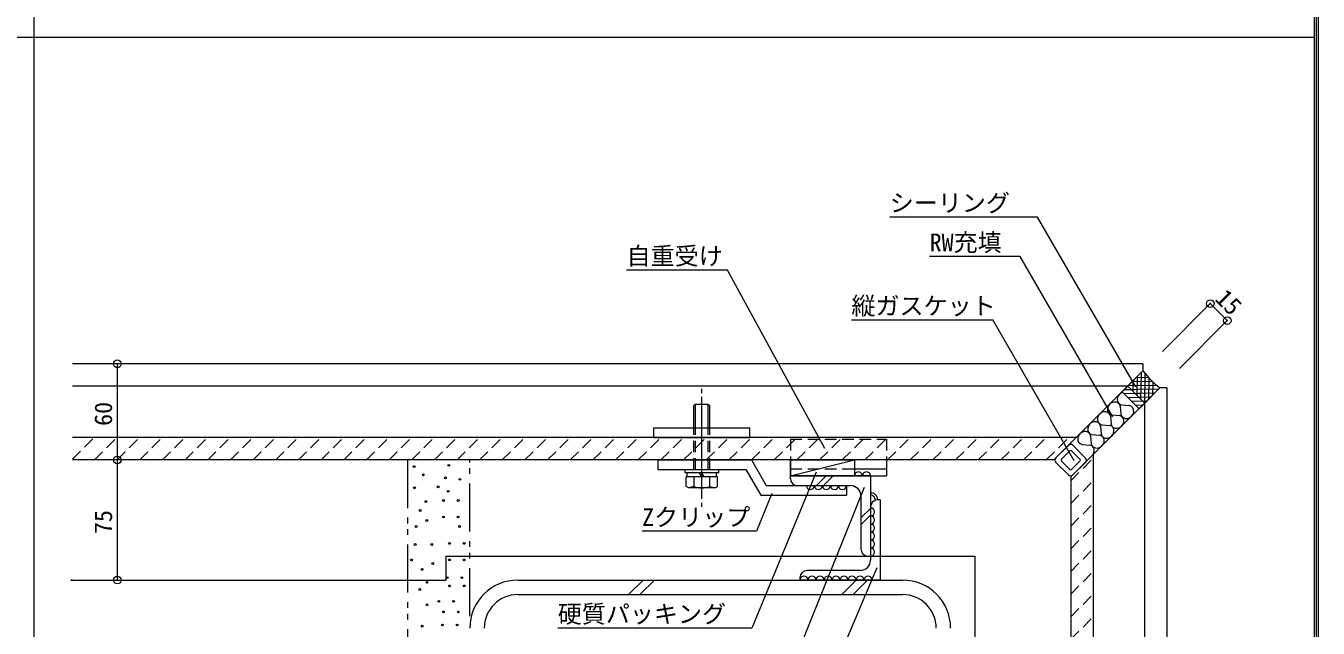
# Model space of a CAD drawing. Units: millimetres at full size, sheet at 1:6; details may follow other scales. Extents: x -1209 to 1209, y -852 to 852.
# Drawn here: x 403 to 1209, y -387 to -11 of the extents above; entities that cross this region are included whole.
import ezdxf
from ezdxf.enums import TextEntityAlignment as Align

# ---------------------------------------------------------------- set-up
doc = ezdxf.new("R2010")
doc.units = ezdxf.units.MM
doc.header["$LTSCALE"] = 6
doc.header["$PDMODE"] = 32
doc.header["$PDSIZE"] = 4.8
doc.linetypes.add('DASHED1', pattern=[1.8, 1.2, -0.6])
doc.linetypes.add('DOUBLE_CHAIN1', pattern=[8.8, 5, -1, 0.6, -0.6, 0.6, -1])
for name, color, linetype, lineweight in [('0-0_WAKU', 7, 'Continuous', 5), ('0-1_AL', 5, 'Continuous', 5), ('0-2_SUNPO', 7, 'Continuous', 5), ('0-3_STEEL', 6, 'Continuous', 5), ('0-4_KANAMONO', 6, 'Continuous', 5), ('0-5_FUKUSIZA', 3, 'Continuous', 5), ('0-6_HIFUKU', 4, 'Continuous', 5), ('0-7_KUTAI', 4, 'Continuous', 5)]:
    doc.layers.add(name, color=color, linetype=linetype, lineweight=lineweight)
doc.styles.add('ＭＳ ゴシック', font='')
doc.styles.get('ＭＳ ゴシック').set_extended_font_data('MS Gothic')

msp = doc.modelspace()

# ---------------------------------------------------------------- linework, layer by layer
at = {"layer": '0-0_WAKU'}
for p, q in [((408, 850), (408, -799)), ((1207, 850), (1207, -850)), ((1208.207, 851.207), (1208.207, -851.207)), ((1209.414, 852.414), (1209.414, -852.414)), ((0, -17.85), (1207, -17.85))]:
    msp.add_line(p, q, dxfattribs=at)
at = {"layer": '0-1_AL'}
for p, q in [((1100.098, -221.798), (432.099, -221.798)), ((1100.098, -221.798), (1100.098, -226.191)), ((1100.098, -226.191), (1044.492, -281.798)), ((1090.492, -235.798), (432.099, -235.798)), ((1115.098, -236.798), (1115.098, -778.369)), ((1101.098, -246.404), (1101.098, -778.369)), ((1058.491, -267.798), (432.099, -267.798)), ((1044.492, -281.798), (432.099, -281.798)), ((1069.098, -278.404), (1069.098, -778.369))]:
    msp.add_line(p, q, dxfattribs=at)
msp.add_lwpolyline([(1115.098, -236.798), (1110.705, -236.798), (1055.098, -292.404), (1055.098, -778.369)], dxfattribs=at)
at = {"layer": '0-2_SUNPO'}
for p, q in [((1034.376, -130.17), (942.086, -130.17)), ((1095.624, -236.255), (1034.376, -130.17)), ((1023.507, -154.795), (966.975, -154.795)), ((1081.336, -254.958), (1023.507, -154.795)), ((840.942, -163.291), (777.889, -163.291)), ((901.576, -274.653), (840.942, -163.291)), ((918.2, -194.42), (1006.449, -194.42)), ((1057.18, -282.289), (1006.449, -194.42)), ((1122.83, -224.673), (1152.687, -194.816)), ((460.179, -281.799), (460.179, -221.799)), ((460.179, -356.797), (460.179, -281.799)), ((896.148, -289.455), (856.017, -386.734)), ((868.461, -302.653), (858.941, -326.309)), ((858.941, -326.309), (787.59, -326.309)), ((933.954, -349.228), (892.761, -446.383)), ((856.017, -386.734), (734.943, -386.734))]:
    msp.add_line(p, q, dxfattribs=at)
for points in [[(1112.223, -214.066), (1142.08, -184.209), (1152.687, -194.816)], [(926.176, -299.066), (877.983, -418.781), (717.967, -418.781)]]:
    msp.add_lwpolyline(points, dxfattribs=at)
for p in [(1142.08, -184.209), (1152.687, -194.816), (460.179, -221.799), (460.179, -281.799), (460.179, -356.797)]:
    msp.add_point(p, dxfattribs=at)
at = {"layer": '0-3_STEEL'}
for p, q in [((930.099, -291.795), (880.101, -291.795)), ((880.101, -293.295), (880.101, -291.795)), ((884.601, -297.795), (917.601, -297.797)), ((896.46, -297.795), (902.46, -291.795)), ((900.702, -297.795), (906.702, -291.795)), ((930.099, -291.795), (930.099, -341.797)), ((924.099, -304.297), (924.099, -337.297)), ((924.099, -318.021), (930.099, -312.021)), ((930.099, -311.295), (930.099, -344.295)), ((936.099, -306.795), (934.599, -306.795)), ((936.099, -306.795), (936.099, -356.796)), ((924.099, -322.263), (930.099, -316.263)), ((928.599, -341.797), (930.099, -341.797)), ((923.598, -350.797), (890.598, -350.797)), ((886.098, -355.297), (886.098, -356.796)), ((936.099, -356.796), (886.098, -356.796))]:
    msp.add_line(p, q, dxfattribs=at)
for centre, radius, start, end in [((884.601, -293.295), 4.5, 180, 270), ((917.601, -304.297), 6.5, 0, 90), ((934.599, -311.295), 4.5, 90, 180), ((928.599, -337.297), 4.5, 180, 270), ((923.598, -344.295), 6.5, 270, 0), ((890.598, -355.297), 4.5, 90, 180)]:
    msp.add_arc(centre, radius, start, end, dxfattribs=at)
at = {"layer": '0-4_KANAMONO'}
for p, q in [((824.899, -240.069), (824.899, -237.435)), ((820.9, -247.297), (819.901, -247.875)), ((819.901, -261.795), (819.901, -247.873)), ((820.9, -261.795), (820.9, -247.297)), ((828.901, -247.297), (820.9, -247.297)), ((824.899, -306.169), (824.899, -242.409)), ((828.901, -261.795), (828.901, -247.297)), ((828.901, -247.297), (829.9, -247.873)), ((829.9, -261.795), (829.9, -247.873)), ((794.899, -261.795), (854.899, -261.795)), ((794.899, -267.795), (794.899, -261.795)), ((854.899, -267.795), (854.899, -261.795)), ((794.899, -267.795), (854.899, -267.795)), ((797.399, -281.797), (855.861, -281.797)), ((797.399, -281.797), (797.399, -287.797)), ((855.861, -281.797), (865.101, -297.795)), ((880.101, -281.797), (880.101, -291.795)), ((940.101, -281.797), (940.101, -291.795)), ((797.399, -287.797), (852.399, -287.797)), ((814.399, -289.797), (814.399, -287.797)), ((835.399, -289.797), (814.399, -289.797)), ((815.701, -292.297), (815.701, -289.797)), ((824.899, -292.297), (823.456, -289.797)), ((826.345, -292.297), (824.899, -289.797)), ((834.1, -292.297), (834.1, -289.797)), ((835.399, -289.797), (835.399, -287.797)), ((852.399, -287.797), (861.636, -303.795)), ((920.1, -287.295), (940.101, -287.295)), ((834.715, -292.297), (815.086, -292.297)), ((815.086, -298.393), (815.086, -292.297)), ((819.994, -298.471), (819.994, -292.297)), ((829.807, -298.471), (829.807, -292.297)), ((834.715, -298.393), (834.715, -292.297)), ((865.101, -297.795), (915.101, -297.795)), ((880.101, -291.795), (940.101, -291.795)), ((915.101, -297.795), (915.101, -303.795)), ((816.649, -299.295), (815.086, -298.393)), ((819.994, -298.473), (816.649, -299.299)), ((833.149, -299.295), (816.649, -299.295)), ((829.807, -298.473), (833.149, -299.299)), ((833.152, -299.299), (834.715, -298.395)), ((861.636, -303.795), (915.101, -303.795)), ((824.899, -311.139), (824.899, -308.509))]:
    msp.add_line(p, q, dxfattribs=at)
at = {"layer": '0-4_KANAMONO', "linetype": 'DASHED1'}
for p, q in [((819.901, -287.797), (819.901, -261.795)), ((820.9, -287.797), (820.9, -261.795)), ((828.901, -287.797), (828.901, -261.795)), ((829.9, -287.797), (829.9, -261.795)), ((880.101, -268.797), (880.101, -281.797)), ((880.101, -287.295), (920.1, -287.295))]:
    msp.add_line(p, q, dxfattribs=at)
msp.add_lwpolyline([(880.101, -268.797), (940.101, -268.797), (940.101, -281.797)], dxfattribs=at)
at = {"layer": '0-4_KANAMONO'}
msp.add_arc((824.899, -284.295), 15, 250.903, 289.09698, dxfattribs=at)
at = {"layer": '0-5_FUKUSIZA'}
for p, q in [((1106.015, -232.837), (1093.22, -233.07)), ((1093.905, -238.927), (1094.026, -232.263)), ((1103.632, -230.425), (1095.72, -230.569)), ((1096.4, -241.422), (1096.613, -229.676)), ((1098.81, -243.832), (1099.113, -227.176)), ((1101.22, -246.282), (1101.552, -228.043)), ((1101.97, -228.161), (1101.981, -228.161)), ((1103.72, -243.782), (1103.957, -230.773)), ((1106.22, -241.282), (1106.368, -233.169)), ((1097.705, -249.798), (1087.098, -239.191)), ((1094.822, -237.949), (1088.22, -238.069)), ((1097.233, -240.36), (1088.427, -240.52)), ((1090.634, -235.656), (1101.24, -246.262)), ((1108.729, -235.241), (1090.72, -235.569)), ((1096.378, -237.921), (1094.822, -237.949)), ((1109.826, -237.676), (1096.378, -237.921)), ((1098.789, -240.332), (1097.233, -240.36)), ((1107.326, -240.176), (1098.789, -240.331)), ((1085.918, -248.326), (1086.317, -253.23)), ((1086.743, -247.501), (1091.647, -247.9)), ((1104.826, -242.676), (1090.838, -242.931)), ((1102.326, -245.176), (1093.248, -245.341)), ((1099.826, -247.676), (1095.659, -247.752)), ((1079.764, -254.48), (1080.163, -259.384)), ((1080.588, -253.655), (1085.493, -254.054)), ((1068.28, -265.964), (1073.184, -266.363)), ((1073.61, -260.634), (1074.009, -265.538)), ((1074.434, -259.81), (1079.339, -260.209)), ((1045.796, -280.493), (1053.602, -272.687)), ((1056.303, -272.561), (1064.335, -280.592)), ((1062.125, -272.118), (1067.03, -272.517)), ((1067.456, -266.788), (1067.855, -271.692)), ((880.101, -281.797), (920.1, -281.797)), ((880.101, -291.795), (880.101, -281.797)), ((920.1, -281.797), (920.1, -291.795)), ((1049.206, -281.326), (1054.432, -276.1)), ((1055.591, -276.097), (1060.798, -281.304)), ((1053.563, -291.111), (1045.784, -283.333)), ((1049.204, -282.485), (1054.411, -287.692)), ((1055.57, -287.69), (1060.796, -282.463)), ((1056.402, -291.1), (1064.209, -283.293))]:
    msp.add_line(p, q, dxfattribs=at)
at = {"layer": '0-5_FUKUSIZA', "linetype": 'DASHED1'}
for p, q in [((432.099, -281.376), (445.677, -267.798)), ((445.819, -281.798), (459.819, -267.798)), ((459.961, -281.798), (473.961, -267.798)), ((474.103, -281.798), (488.103, -267.798)), ((488.245, -281.798), (502.245, -267.798)), ((502.387, -281.798), (516.387, -267.798)), ((516.529, -281.798), (530.529, -267.798)), ((530.672, -281.798), (544.672, -267.798)), ((544.814, -281.798), (558.814, -267.798)), ((558.956, -281.798), (572.956, -267.798)), ((573.098, -281.798), (587.098, -267.798)), ((587.24, -281.798), (601.24, -267.798)), ((601.382, -281.798), (615.382, -267.798)), ((615.524, -281.798), (629.524, -267.798)), ((629.666, -281.798), (643.666, -267.798)), ((643.808, -281.798), (657.808, -267.798)), ((657.95, -281.798), (671.95, -267.798)), ((672.092, -281.798), (686.092, -267.798)), ((686.234, -281.798), (700.234, -267.798)), ((700.376, -281.798), (714.376, -267.798)), ((714.519, -281.798), (728.519, -267.798)), ((728.661, -281.798), (742.661, -267.798)), ((742.803, -281.798), (756.803, -267.798)), ((756.945, -281.798), (770.945, -267.798)), ((771.087, -281.798), (785.087, -267.798)), ((785.229, -281.798), (799.229, -267.798)), ((799.371, -281.798), (813.371, -267.798)), ((813.513, -281.798), (827.513, -267.798)), ((827.655, -281.798), (841.655, -267.798)), ((841.797, -281.798), (855.797, -267.798)), ((855.939, -281.798), (869.939, -267.798)), ((870.081, -281.798), (884.081, -267.798)), ((884.224, -281.798), (898.224, -267.798)), ((898.366, -281.798), (912.366, -267.798)), ((912.508, -281.798), (926.508, -267.798)), ((926.65, -281.798), (940.65, -267.798)), ((940.792, -281.798), (954.792, -267.798)), ((954.934, -281.798), (968.934, -267.798)), ((969.076, -281.798), (983.076, -267.798)), ((983.218, -281.798), (997.218, -267.798)), ((997.36, -281.798), (1011.36, -267.798)), ((1011.502, -281.798), (1025.502, -267.798)), ((1025.644, -281.798), (1039.644, -267.798)), ((1039.786, -281.798), (1053.786, -267.798)), ((1055.098, -294.77), (1069.098, -280.77)), ((1055.098, -308.912), (1069.098, -294.912)), ((1055.098, -323.054), (1069.098, -309.054)), ((1055.098, -337.196), (1069.098, -323.196)), ((1055.098, -351.338), (1069.098, -337.338)), ((1055.098, -365.481), (1069.098, -351.481)), ((1055.098, -379.623), (1069.098, -365.623)), ((1055.098, -393.765), (1069.098, -379.765))]:
    msp.add_line(p, q, dxfattribs=at)
at = {"layer": '0-5_FUKUSIZA'}
for points in [[(1087.098, -239.191), (1090.634, -235.656), (1100.098, -226.191)], [(1097.705, -249.798), (1101.24, -246.262), (1110.705, -236.798)], [(920.1, -291.795), (880.101, -291.795), (920.1, -281.797)]]:
    msp.add_lwpolyline(points, dxfattribs=at)
for centre, radius, start, end in [((922.599, -291.794), 2.5, 0.00299, 180.00299), ((927.599, -291.794), 2.5, 0.00299, 180.00299), ((892.601, -297.795), 2.5, 179.99699, 359.99699), ((897.601, -297.794), 2.5, 179.99699, 359.99699), ((902.601, -297.795), 2.5, 179.99699, 359.99699), ((907.601, -297.795), 2.5, 179.99699, 359.99699), ((912.601, -297.795), 2.5, 179.99699, 359.99699), ((930.099, -306.795), 4.5, 359.99981, 90), ((930.099, -306.795), 3, 355.15099, 90), ((930.099, -314.297), 2.5, 270, 90), ((930.099, -319.296), 2.5, 270, 90), ((930.099, -324.297), 2.5, 270, 90), ((930.099, -329.296), 2.5, 270, 90), ((930.099, -334.297), 2.5, 270, 90), ((930.099, -339.297), 2.5, 270, 90), ((888.598, -356.796), 2.5, 0, 180), ((893.598, -356.796), 2.5, 0, 180), ((898.598, -356.796), 2.5, 0, 180), ((903.598, -356.796), 2.5, 0, 180), ((908.598, -356.796), 2.5, 0, 180), ((913.598, -356.796), 2.5, 0, 180), ((918.598, -356.796), 2.5, 0, 180), ((923.598, -356.796), 2.5, 0, 180), ((928.598, -356.796), 2.5, 0, 180)]:
    msp.add_arc(centre, radius, start, end, dxfattribs=at)
for centre, major_axis, ratio, start_param, end_param in [((1145.3, -191.595), (-40.276, -40.276), 0.964235, 6.1461998, 6.4201679), ((1088.082, -243.511), (-3.077, -3.077), 0.861763, 4.2977678, 6.8067143), ((1081.928, -249.665), (-3.077, -3.077), 0.861763, 2.6180615, 6.8067141), ((1090.308, -251.891), (-3.077, -3.077), 0.861763, 5.7595756, 9.9483853), ((1069.619, -261.973), (-3.077, -3.077), 0.861763, 2.6180615, 6.8067141), ((1075.774, -255.819), (-3.077, -3.077), 0.861763, 2.6180615, 6.8067141), ((1084.154, -258.045), (-3.077, -3.077), 0.861763, 5.7595756, 9.9483853), ((1063.465, -268.127), (-3.077, -3.077), 0.861763, 2.6180615, 6.8064511), ((1078, -264.199), (-3.077, -3.077), 0.861763, 5.7595756, 9.9483853), ((1055.017, -274.101), (-1.419, -1.419), 0.996352, 3.2313889, 4.7123882), ((1065.691, -276.508), (-3.077, -3.077), 0.861763, 1.8696117, 3.6652), ((1071.845, -270.354), (-3.077, -3.077), 0.861763, 5.7595756, 9.9483853), ((1047.224, -281.913), (-1.429, -1.429), 0.996352, 4.715233, 6.2763253), ((1049.785, -281.904), (-0.581, -0.581), 0.996352, 4.7123882, 6.2831845), ((1055.011, -276.678), (-0.581, -0.581), 0.996352, 3.1415919, 4.7123882), ((1060.218, -281.885), (-0.581, -0.581), 0.996352, 1.5707955, 3.1415919), ((1062.795, -281.879), (-1.419, -1.419), 0.996352, 1.5707955, 3.0517946), ((1054.991, -287.111), (-0.581, -0.581), 0.996352, 6.2831845, 7.8539808), ((1054.982, -289.672), (-1.429, -1.429), 0.996352, 0.0068582, 1.5679505)]:
    msp.add_ellipse(centre, major_axis=major_axis, ratio=ratio, start_param=start_param, end_param=end_param, dxfattribs=at)
at = {"layer": '0-6_HIFUKU', "linetype": 'DOUBLE_CHAIN1'}
for p, q in [((641.103, -281.798), (641.103, -635.798)), ((680.099, -379.297), (680.099, -281.798))]:
    msp.add_line(p, q, dxfattribs=at)
at = {"layer": '0-6_HIFUKU'}
for centre in [(645.374, -285.94), (666.996, -285.156), (651.087, -291.094), (660.386, -298.6), (664.868, -292.998), (673.942, -293.895), (645.598, -299.16), (666.66, -301.401), (649.071, -313.389), (652.562, -307.811), (663.634, -307.072), (672.849, -307.072), (653.3, -319.621), (663.634, -317.406), (672.849, -317.406), (646.657, -323.311), (673.718, -323.36), (645.983, -334.618), (656.316, -334.618), (667.388, -333.88), (676.603, -333.88), (643.692, -344.214), (657.054, -346.428), (667.388, -344.214), (676.603, -344.214), (650.411, -350.119), (665.912, -355.286), (675.126, -355.286), (648.935, -362.667), (653.364, -358.238), (667.388, -360.452), (676.603, -360.452), (660.745, -370.048), (669.959, -370.048), (653.364, -372.262), (663.698, -376.691), (672.912, -376.691), (650.411, -385.549), (662.959, -384.81), (672.174, -384.81)]:
    msp.add_circle(centre, 0.567, dxfattribs=at)
at = {"layer": '0-7_KUTAI', "color": 6}
for p, q in [((665.099, -341.797), (665.099, -356.797)), ((665.099, -341.797), (995.099, -341.797)), ((874.099, -341.797), (930.099, -341.797)), ((995.099, -341.797), (995.099, -671.797)), ((432.099, -356.797), (431.12, -356.797)), ((431.12, -356.797), (665.099, -356.797)), ((710.099, -356.797), (950.099, -356.797)), ((779.186, -365.796), (788.186, -356.797)), ((786.257, -365.796), (795.257, -356.797)), ((912.248, -365.796), (921.248, -356.797)), ((919.319, -365.796), (928.319, -356.797)), ((710.099, -365.796), (950.099, -365.796))]:
    msp.add_line(p, q, dxfattribs=at)
for centre, radius, start, end in [((710.099, -386.796), 30, 89.99998, 179.99998), ((950.099, -386.796), 30, 0, 89.99998), ((710.099, -386.796), 21, 89.99998, 179.99998), ((950.099, -386.796), 21, 0, 89.99998)]:
    msp.add_arc(centre, radius, start, end, dxfattribs=at)

# ---------------------------------------------------------------- texts
at = {"layer": '0-2_SUNPO', "style": 'ＭＳ ゴシック'}
for s, p in [('シーリング', (942.086, -130.17)), ('RW充填', (966.975, -154.795)), ('自重受け', (777.889, -163.291)), ('縦ガスケット', (918.2, -194.42)), ('Zクリップ ', (787.59, -326.309)), ('硬質パッキング', (734.943, -386.734))]:
    msp.add_text(s, height=11, dxfattribs=at).set_placement(p, align=Align.BOTTOM_LEFT)
for s, rotation, p in [('15', 315, (1142.08, -184.209)), ('60', 90, (460.179, -260.549)), ('75', 90, (460.179, -328.048))]:
    msp.add_text(s, height=11, rotation=rotation, dxfattribs=at).set_placement(p, align=Align.BOTTOM_LEFT)

doc.saveas('drawing.dxf')
